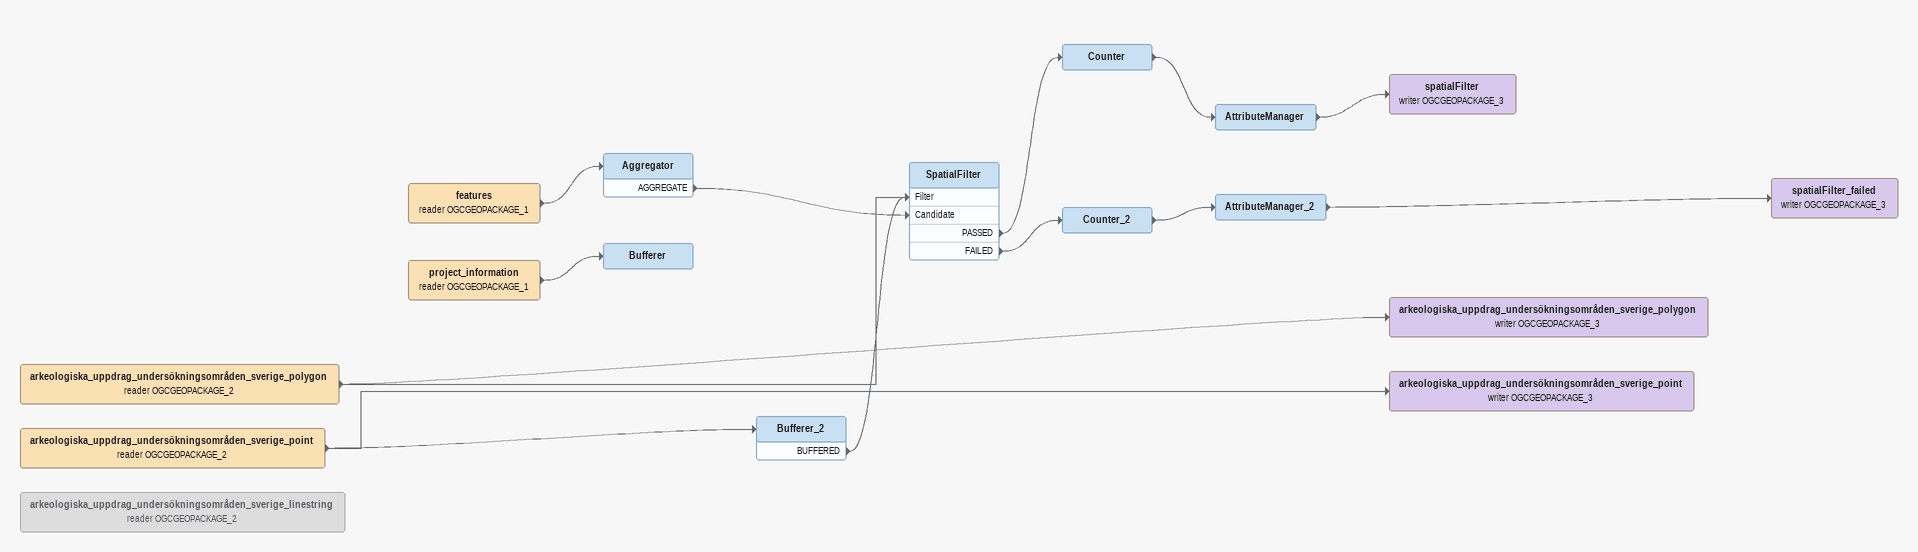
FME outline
arkeologiska_uppdrag_undersökningsområden_sverige_polygon (reader OGCGEOPACKAGE_2)
    -> SpatialFilter [Filter]
    -> arkeologiska_uppdrag_undersökningsområden_sverige_polygon (writer OGCGEOPACKAGE_3)
arkeologiska_uppdrag_undersökningsområden_sverige_polygon (writer OGCGEOPACKAGE_3)
arkeologiska_uppdrag_undersökningsområden_sverige_point (reader OGCGEOPACKAGE_2)
    -> Bufferer_2
    -> arkeologiska_uppdrag_undersökningsområden_sverige_point (writer OGCGEOPACKAGE_3)
arkeologiska_uppdrag_undersökningsområden_sverige_point (writer OGCGEOPACKAGE_3)
Bufferer_2
    BUFFERED -> SpatialFilter [Filter]
arkeologiska_uppdrag_undersökningsområden_sverige_linestring (reader OGCGEOPACKAGE_2) [off]
project_information (reader OGCGEOPACKAGE_1)
    -> Bufferer
Bufferer
features (reader OGCGEOPACKAGE_1)
    -> Aggregator
Aggregator
    AGGREGATE -> SpatialFilter [Candidate]
SpatialFilter
    PASSED -> Counter
    FAILED -> Counter_2
Counter
    -> AttributeManager
AttributeManager
    -> spatialFilter (writer OGCGEOPACKAGE_3)
spatialFilter (writer OGCGEOPACKAGE_3)
Counter_2
    -> AttributeManager_2
AttributeManager_2
    -> spatialFilter_failed (writer OGCGEOPACKAGE_3)
spatialFilter_failed (writer OGCGEOPACKAGE_3)
